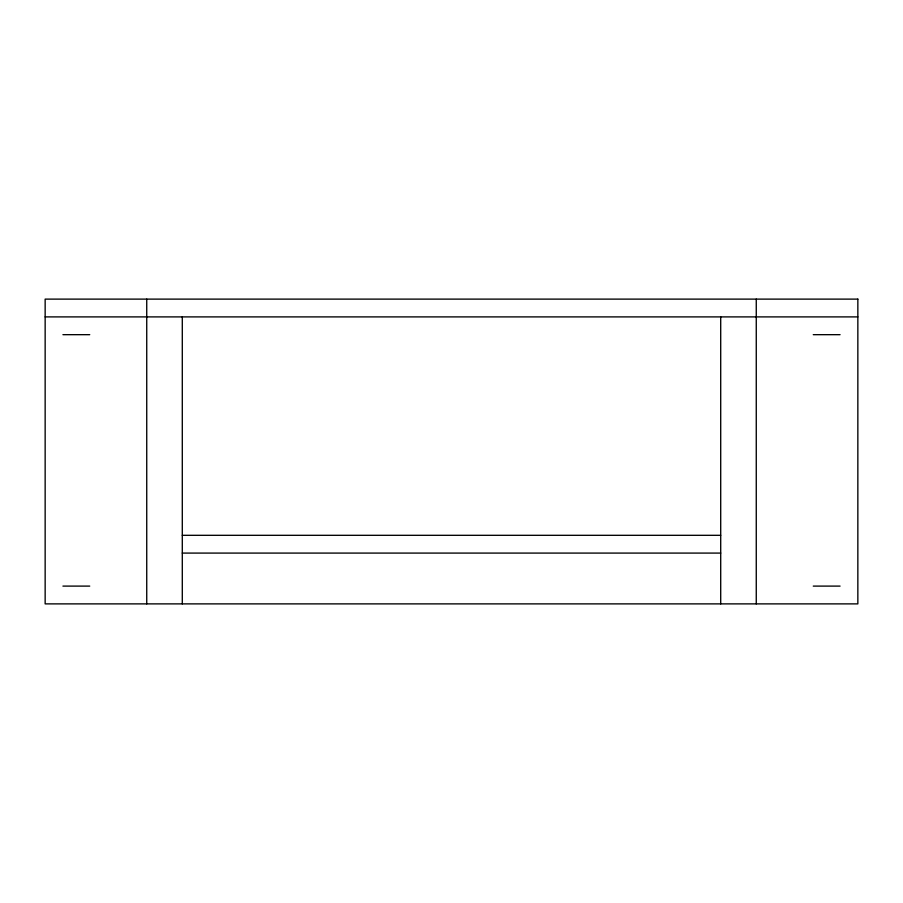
<?xml version="1.0" encoding="UTF-8"?>
<svg xmlns="http://www.w3.org/2000/svg" width="903" height="903" viewBox="0 0 903 903"><rect width="100%" height="100%" fill="white"/><g stroke="black" fill="none" stroke-linecap="round" stroke-linejoin="round"><path stroke-width="1.35" d="M45.15 316.897L857.85 316.897M62.928 334.674L89.736 334.674M813.264 334.674L840.072 334.674M182.293 535.31L720.707 535.31M182.293 553.087L720.707 553.087M62.928 586.103L89.736 586.103M813.264 586.103L840.072 586.103M756.262 299.119L756.262 603.881M720.707 316.897L720.707 603.881M182.293 316.897L182.293 603.881M146.737 299.119L146.737 603.881M857.85 299.119L45.15 299.119L45.15 603.881L857.85 603.881L857.85 299.119"/></g></svg>
